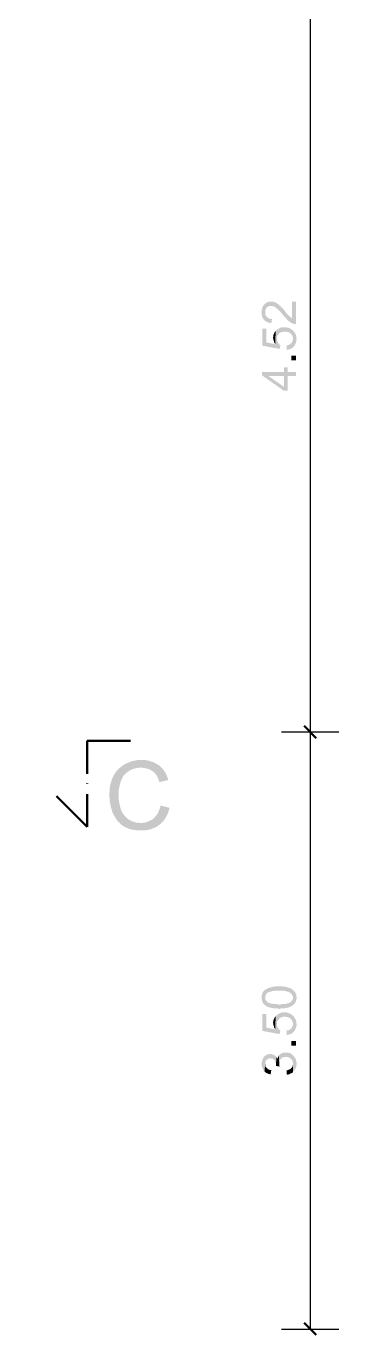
# Model space of a CAD drawing. Header units: millimetres. Extents: x -35.3 to 0.3, y 0.4 to 20.6.
# Drawn here: x -18.341 to -17.619, y 13.999 to 17.019 of the extents above; entities that cross this region are included whole.
import ezdxf

# ---------------------------------------------------------------- set-up
doc = ezdxf.new("R2010")
doc.units = ezdxf.units.MM
doc.linetypes.add('PDF_IMPORT', pattern=[1, 0.8, -0.2])
doc.layers.add('PDF _Geometria', color=7, linetype='Continuous')
doc.layers.add('PDF _Riempimenti solidi', color=7, linetype='Continuous')

msp = doc.modelspace()

# ---------------------------------------------------------------- hatches: boundary and pattern name
at = {"layer": 'PDF _Riempimenti solidi', "transparency": 33554559}
for points in [[(-17.7977, 16.3593), (-17.7977, 16.3543), (-17.7968, 16.3527), (-17.7968, 16.3502), (-17.796, 16.3485), (-17.7952, 16.346), (-17.7943, 16.3443), (-17.7927, 16.3427), (-17.7918, 16.341), (-17.7902, 16.3402), (-17.7893, 16.3385), (-17.7877, 16.3377), (-17.786, 16.3368), (-17.7835, 16.336), (-17.7818, 16.3352), (-17.7793, 16.3343), (-17.7768, 16.3343), (-17.7752, 16.3335), (-17.7735, 16.3435), (-17.776, 16.3435), (-17.7785, 16.3443), (-17.7802, 16.3443), (-17.7818, 16.3452), (-17.7835, 16.3468), (-17.7852, 16.3477), (-17.786, 16.3493), (-17.7877, 16.351), (-17.7885, 16.3527), (-17.7893, 16.3543), (-17.7893, 16.3785), (-17.7927, 16.3752), (-17.7935, 16.3735), (-17.7952, 16.3718), (-17.796, 16.3702), (-17.796, 16.3685), (-17.7968, 16.366), (-17.7977, 16.3643), (-17.7977, 16.3618)], [(-17.7893, 16.3785), (-17.7893, 16.3593), (-17.7893, 16.3627), (-17.7885, 16.3643), (-17.7877, 16.366), (-17.7868, 16.3685), (-17.786, 16.3702), (-17.7852, 16.3702), (-17.7835, 16.371), (-17.7818, 16.3727), (-17.7802, 16.3735), (-17.7727, 16.3735), (-17.7702, 16.3727), (-17.7685, 16.3718), (-17.766, 16.371), (-17.7635, 16.3685), (-17.7618, 16.3677), (-17.761, 16.366), (-17.7593, 16.3652), (-17.7577, 16.3635), (-17.7527, 16.3585), (-17.751, 16.356), (-17.7493, 16.3543), (-17.7477, 16.3518), (-17.741, 16.3452), (-17.7402, 16.3435), (-17.736, 16.3393), (-17.7343, 16.3385), (-17.7327, 16.3368), (-17.731, 16.336), (-17.7293, 16.3343), (-17.7268, 16.3335), (-17.7252, 16.3327), (-17.7227, 16.3318), (-17.7185, 16.3318), (-17.7185, 16.3835), (-17.7277, 16.3835), (-17.7277, 16.3452), (-17.7293, 16.3468), (-17.731, 16.3477), (-17.7327, 16.3493), (-17.7335, 16.3502), (-17.7343, 16.351), (-17.736, 16.3527), (-17.7377, 16.3543), (-17.7393, 16.356), (-17.741, 16.3577), (-17.7427, 16.3602), (-17.7435, 16.361), (-17.7452, 16.3635), (-17.7468, 16.3652), (-17.7502, 16.3685), (-17.7518, 16.3702), (-17.7535, 16.3718), (-17.7543, 16.3735), (-17.756, 16.3743), (-17.7568, 16.3752), (-17.7577, 16.376), (-17.7593, 16.3777), (-17.761, 16.3785), (-17.7627, 16.3802), (-17.7643, 16.381), (-17.766, 16.3818), (-17.7668, 16.3818), (-17.7693, 16.3827), (-17.771, 16.3835), (-17.7802, 16.3835), (-17.7827, 16.3827), (-17.7843, 16.3818), (-17.786, 16.381), (-17.7877, 16.3802)], [(-17.796, 16.321), (-17.796, 16.2818), (-17.756, 16.2743), (-17.7543, 16.2827), (-17.756, 16.2843), (-17.7577, 16.2852), (-17.7585, 16.2868), (-17.7602, 16.2893), (-17.7618, 16.2927), (-17.7618, 16.2977), (-17.7635, 16.3177), (-17.7652, 16.316), (-17.766, 16.2852), (-17.7868, 16.2893), (-17.7868, 16.321)], [(-17.771, 16.3002), (-17.771, 16.2993), (-17.7702, 16.2968), (-17.7702, 16.2952), (-17.7693, 16.2927), (-17.7693, 16.291), (-17.7685, 16.2893), (-17.7668, 16.2868), (-17.766, 16.2852), (-17.7652, 16.316), (-17.766, 16.3143), (-17.7677, 16.3127), (-17.7685, 16.3102), (-17.7693, 16.3085), (-17.7702, 16.3068), (-17.7702, 16.3043), (-17.771, 16.3018)], [(-17.7635, 16.3177), (-17.7618, 16.2977), (-17.7618, 16.3027), (-17.7602, 16.306), (-17.7585, 16.3077), (-17.7577, 16.3093), (-17.7568, 16.3102), (-17.7552, 16.3118), (-17.7527, 16.3127), (-17.751, 16.3135), (-17.7493, 16.3135), (-17.7468, 16.3143), (-17.7418, 16.3143), (-17.7393, 16.3135), (-17.7377, 16.3135), (-17.7352, 16.3127), (-17.7335, 16.3118), (-17.7318, 16.311), (-17.7285, 16.3077), (-17.7277, 16.306), (-17.726, 16.3035), (-17.726, 16.3018), (-17.7252, 16.2993), (-17.7252, 16.2977), (-17.7252, 16.3168), (-17.7268, 16.3185), (-17.7285, 16.3193), (-17.731, 16.321), (-17.7343, 16.3227), (-17.7368, 16.3235), (-17.7385, 16.3235), (-17.741, 16.3243), (-17.751, 16.3243), (-17.7527, 16.3235), (-17.7552, 16.3227), (-17.7568, 16.3218), (-17.7585, 16.321), (-17.7602, 16.3202), (-17.7618, 16.3185)], [(-17.7402, 16.2827), (-17.7393, 16.2718), (-17.7377, 16.2727), (-17.736, 16.2727), (-17.7335, 16.2735), (-17.7318, 16.2743), (-17.7293, 16.2752), (-17.7277, 16.276), (-17.726, 16.2768), (-17.7243, 16.2785), (-17.7235, 16.2802), (-17.7218, 16.281), (-17.721, 16.2827), (-17.7202, 16.2843), (-17.7193, 16.2868), (-17.7185, 16.2885), (-17.7177, 16.291), (-17.7177, 16.2927), (-17.7168, 16.2952), (-17.7168, 16.2977), (-17.7177, 16.3002), (-17.7177, 16.3043), (-17.7185, 16.3068), (-17.7202, 16.3102), (-17.721, 16.3118), (-17.7227, 16.3135), (-17.7235, 16.3152), (-17.7252, 16.3168), (-17.7252, 16.2952), (-17.726, 16.2935), (-17.7268, 16.291), (-17.7277, 16.2893), (-17.7285, 16.2877), (-17.7302, 16.2868), (-17.7318, 16.2852), (-17.7335, 16.2843), (-17.7352, 16.2835), (-17.7377, 16.2827)], [(-17.7185, 16.2477), (-17.7185, 16.2585), (-17.7293, 16.2585), (-17.7293, 16.2477)], [(-17.7968, 16.221), (-17.7968, 16.2135), (-17.746, 16.1777), (-17.7377, 16.1777), (-17.7377, 16.2118), (-17.7185, 16.2118), (-17.7185, 16.221), (-17.7377, 16.221), (-17.7377, 16.2318), (-17.746, 16.2318), (-17.746, 16.1868), (-17.7818, 16.2118)], [(-17.7968, 16.221), (-17.7818, 16.2118), (-17.746, 16.2118), (-17.746, 16.1868), (-17.746, 16.221)], [(-18.0752, 15.3252), (-18.0843, 15.3252), (-18.0885, 15.3243), (-18.0927, 15.3235), (-18.0968, 15.3227), (-18.1093, 15.3177), (-18.1127, 15.316), (-18.1135, 15.316), (-18.1168, 15.3135), (-18.1202, 15.311), (-18.1235, 15.3085), (-18.1268, 15.306), (-18.1302, 15.3027), (-18.1327, 15.2993), (-18.1352, 15.296), (-18.1377, 15.2918), (-18.1402, 15.2877), (-18.1418, 15.2835), (-18.1435, 15.2802), (-18.1443, 15.276), (-18.146, 15.2718), (-18.1468, 15.2677), (-18.1477, 15.2635), (-18.1485, 15.2593), (-18.1485, 15.2543), (-18.1493, 15.2502), (-18.1493, 15.241), (-18.1485, 15.2368), (-18.1485, 15.2318), (-18.1477, 15.2277), (-18.1468, 15.2235), (-18.146, 15.2193), (-18.1452, 15.2152), (-18.1435, 15.211), (-18.1427, 15.2068), (-18.141, 15.2027), (-18.1385, 15.1985), (-18.1368, 15.1943), (-18.1343, 15.191), (-18.1318, 15.1868), (-18.1293, 15.1835), (-18.126, 15.181), (-18.1235, 15.1777), (-18.0768, 15.1802), (-18.0793, 15.1802), (-18.0835, 15.181), (-18.0877, 15.181), (-18.0918, 15.1827), (-18.096, 15.1835), (-18.1002, 15.186), (-18.1068, 15.1893), (-18.1093, 15.1918), (-18.1127, 15.1952), (-18.1152, 15.1985), (-18.1177, 15.2018), (-18.1202, 15.206), (-18.1218, 15.2102), (-18.1218, 15.211), (-18.1235, 15.2143), (-18.1243, 15.2185), (-18.1252, 15.2227), (-18.126, 15.2268), (-18.1268, 15.231), (-18.1277, 15.236), (-18.1277, 15.2543), (-18.1268, 15.2585), (-18.126, 15.2627), (-18.1252, 15.2668), (-18.1243, 15.271), (-18.1227, 15.2752), (-18.1218, 15.2785), (-18.1193, 15.2827), (-18.1177, 15.2868), (-18.1152, 15.2902), (-18.1093, 15.296), (-18.106, 15.2985), (-18.1043, 15.2993), (-18.101, 15.3018), (-18.0968, 15.3035), (-18.0935, 15.3052), (-18.0893, 15.306), (-18.0843, 15.3068), (-18.0802, 15.3077), (-18.0285, 15.3077), (-18.0318, 15.311), (-18.0352, 15.3135), (-18.0377, 15.3152), (-18.041, 15.3168), (-18.0452, 15.3193), (-18.0485, 15.321), (-18.0527, 15.3218), (-18.0568, 15.3235), (-18.061, 15.3243), (-18.0652, 15.3252), (-18.0702, 15.3252)], [(-18.0285, 15.3077), (-18.0752, 15.3077), (-18.0735, 15.3077), (-18.0685, 15.3068), (-18.0643, 15.306), (-18.0602, 15.3052), (-18.056, 15.3035), (-18.0527, 15.3018), (-18.0493, 15.2993), (-18.046, 15.2977), (-18.0435, 15.2943), (-18.041, 15.291), (-18.0385, 15.2877), (-18.0368, 15.2835), (-18.0352, 15.2793), (-18.0335, 15.2743), (-18.0127, 15.2793), (-18.0135, 15.2818), (-18.0152, 15.286), (-18.0168, 15.2902), (-18.0185, 15.2943), (-18.021, 15.2977), (-18.0235, 15.3018), (-18.026, 15.3052)], [(-18.031, 15.2202), (-18.0318, 15.2152), (-18.0335, 15.211), (-18.0352, 15.2068), (-18.0368, 15.2027), (-18.0443, 15.1927), (-18.0477, 15.1902), (-18.0485, 15.1893), (-18.0518, 15.1868), (-18.056, 15.1852), (-18.0593, 15.1835), (-18.0635, 15.1818), (-18.0677, 15.181), (-18.0727, 15.1802), (-18.0768, 15.1802), (-18.1235, 15.1777), (-18.1168, 15.1727), (-18.1135, 15.171), (-18.1102, 15.1693), (-18.106, 15.1677), (-18.1027, 15.166), (-18.0985, 15.1652), (-18.0943, 15.1643), (-18.0893, 15.1635), (-18.0852, 15.1627), (-18.0693, 15.1627), (-18.0643, 15.1635), (-18.0602, 15.1635), (-18.056, 15.1652), (-18.0518, 15.166), (-18.0477, 15.1677), (-18.0443, 15.1693), (-18.0402, 15.171), (-18.0368, 15.1735), (-18.0335, 15.176), (-18.031, 15.1777), (-18.0285, 15.181), (-18.0252, 15.1835), (-18.0227, 15.1868), (-18.0202, 15.1902), (-18.0185, 15.1935), (-18.016, 15.1977), (-18.0143, 15.2018), (-18.0127, 15.206), (-18.011, 15.2102), (-18.0102, 15.2152)], [(-17.7977, 14.7768), (-17.7977, 14.7743), (-17.7968, 14.7727), (-17.7968, 14.7702), (-17.796, 14.7685), (-17.7952, 14.766), (-17.7943, 14.7643), (-17.7927, 14.7627), (-17.791, 14.761), (-17.7893, 14.7593), (-17.7893, 14.7802), (-17.7868, 14.7852), (-17.7835, 14.7885), (-17.7827, 14.7885), (-17.7818, 14.7893), (-17.7802, 14.7902), (-17.7785, 14.7902), (-17.7768, 14.791), (-17.7752, 14.791), (-17.7735, 14.7918), (-17.771, 14.7918), (-17.7685, 14.7927), (-17.7452, 14.7927), (-17.7435, 14.7918), (-17.741, 14.7918), (-17.7393, 14.791), (-17.7368, 14.791), (-17.7352, 14.7902), (-17.7343, 14.7893), (-17.7327, 14.7893), (-17.7318, 14.7885), (-17.731, 14.7877), (-17.7293, 14.786), (-17.7277, 14.7843), (-17.7268, 14.7827), (-17.726, 14.781), (-17.7252, 14.7793), (-17.7252, 14.7768), (-17.7243, 14.7602), (-17.7218, 14.7627), (-17.7202, 14.7643), (-17.7193, 14.7668), (-17.7185, 14.7685), (-17.7177, 14.7702), (-17.7177, 14.7727), (-17.7168, 14.7743), (-17.7168, 14.7777), (-17.7177, 14.7793), (-17.7177, 14.7843), (-17.7185, 14.786), (-17.7193, 14.7877), (-17.721, 14.7902), (-17.7218, 14.791), (-17.7218, 14.7918), (-17.7235, 14.7935), (-17.7252, 14.7943), (-17.7268, 14.796), (-17.7285, 14.7968), (-17.731, 14.7985), (-17.7327, 14.7993), (-17.7352, 14.8002), (-17.7368, 14.8002), (-17.7393, 14.801), (-17.741, 14.8018), (-17.7452, 14.8018), (-17.7477, 14.8027), (-17.766, 14.8027), (-17.7685, 14.8018), (-17.7727, 14.8018), (-17.7743, 14.801), (-17.776, 14.801), (-17.7777, 14.8002), (-17.7802, 14.7993), (-17.7818, 14.7993), (-17.7843, 14.7977), (-17.786, 14.7968), (-17.7877, 14.796), (-17.7893, 14.7952), (-17.7943, 14.7902), (-17.7952, 14.7885), (-17.7952, 14.7877), (-17.796, 14.786), (-17.7968, 14.7835), (-17.7968, 14.7818), (-17.7977, 14.7793)], [(-17.7893, 14.7593), (-17.7877, 14.7585), (-17.786, 14.7568), (-17.7843, 14.756), (-17.7818, 14.7552), (-17.7802, 14.7543), (-17.7793, 14.7543), (-17.7777, 14.7535), (-17.776, 14.7535), (-17.7735, 14.7527), (-17.7718, 14.7527), (-17.7693, 14.7518), (-17.7602, 14.7518), (-17.7577, 14.751), (-17.756, 14.751), (-17.7535, 14.7518), (-17.7452, 14.7518), (-17.7435, 14.7527), (-17.741, 14.7527), (-17.7385, 14.7535), (-17.7368, 14.7535), (-17.7352, 14.7543), (-17.7327, 14.7552), (-17.7293, 14.7568), (-17.7277, 14.7577), (-17.7268, 14.7585), (-17.7252, 14.7593), (-17.7243, 14.7602), (-17.7252, 14.7768), (-17.7252, 14.7743), (-17.726, 14.7727), (-17.7268, 14.771), (-17.7285, 14.7693), (-17.7293, 14.7677), (-17.7318, 14.766), (-17.7327, 14.7652), (-17.7343, 14.7643), (-17.736, 14.7635), (-17.7377, 14.7635), (-17.7393, 14.7627), (-17.741, 14.7627), (-17.7435, 14.7618), (-17.751, 14.7618), (-17.7543, 14.761), (-17.7593, 14.761), (-17.7618, 14.7618), (-17.7702, 14.7618), (-17.7718, 14.7627), (-17.7743, 14.7627), (-17.776, 14.7635), (-17.7785, 14.7635), (-17.7802, 14.7643), (-17.781, 14.7652), (-17.7827, 14.7652), (-17.7843, 14.766), (-17.7852, 14.7677), (-17.7885, 14.771), (-17.7893, 14.7727), (-17.7893, 14.7768)], [(-17.7635, 14.736), (-17.7618, 14.716), (-17.7618, 14.721), (-17.761, 14.7227), (-17.7602, 14.7243), (-17.7585, 14.726), (-17.7577, 14.7277), (-17.7568, 14.7285), (-17.7552, 14.7302), (-17.7527, 14.731), (-17.751, 14.7318), (-17.7493, 14.7318), (-17.7468, 14.7327), (-17.7418, 14.7327), (-17.7393, 14.7318), (-17.7377, 14.7318), (-17.7352, 14.731), (-17.7335, 14.7302), (-17.7318, 14.7293), (-17.7285, 14.726), (-17.7277, 14.7243), (-17.726, 14.7218), (-17.726, 14.7202), (-17.7252, 14.7177), (-17.7252, 14.716), (-17.7252, 14.7352), (-17.7268, 14.7368), (-17.7285, 14.7377), (-17.731, 14.7393), (-17.7327, 14.7402), (-17.7343, 14.741), (-17.7368, 14.7418), (-17.7385, 14.7418), (-17.741, 14.7427), (-17.751, 14.7427), (-17.7527, 14.7418), (-17.7552, 14.741), (-17.7585, 14.7393), (-17.7602, 14.7385), (-17.7618, 14.7368)], [(-17.796, 14.7393), (-17.796, 14.7002), (-17.756, 14.6927), (-17.7543, 14.701), (-17.756, 14.7027), (-17.7577, 14.7035), (-17.7585, 14.7052), (-17.7602, 14.7077), (-17.7618, 14.711), (-17.7618, 14.716), (-17.7635, 14.736), (-17.7652, 14.7343), (-17.766, 14.7035), (-17.7868, 14.7077), (-17.7868, 14.7393)], [(-17.771, 14.7185), (-17.771, 14.7177), (-17.7702, 14.7152), (-17.7702, 14.7135), (-17.7693, 14.711), (-17.7693, 14.7093), (-17.7685, 14.7077), (-17.7668, 14.7052), (-17.766, 14.7035), (-17.7652, 14.7343), (-17.766, 14.7327), (-17.7677, 14.731), (-17.7685, 14.7285), (-17.7693, 14.7268), (-17.7702, 14.7252), (-17.7702, 14.7227), (-17.771, 14.7202)], [(-17.7402, 14.701), (-17.7393, 14.6902), (-17.7377, 14.691), (-17.736, 14.691), (-17.7335, 14.6918), (-17.7318, 14.6927), (-17.7293, 14.6935), (-17.7277, 14.6943), (-17.726, 14.6952), (-17.7243, 14.6968), (-17.7235, 14.6985), (-17.7218, 14.6993), (-17.721, 14.701), (-17.7202, 14.7027), (-17.7193, 14.7052), (-17.7185, 14.7068), (-17.7177, 14.7093), (-17.7177, 14.711), (-17.7168, 14.7135), (-17.7168, 14.716), (-17.7177, 14.7185), (-17.7177, 14.7227), (-17.7185, 14.7252), (-17.7202, 14.7285), (-17.721, 14.7302), (-17.7227, 14.7318), (-17.7235, 14.7335), (-17.7252, 14.7352), (-17.7252, 14.7135), (-17.726, 14.7118), (-17.7268, 14.7093), (-17.7277, 14.7077), (-17.7285, 14.706), (-17.7302, 14.7052), (-17.7318, 14.7035), (-17.7335, 14.7027), (-17.7352, 14.7018), (-17.7377, 14.701)], [(-17.7185, 14.666), (-17.7185, 14.6768), (-17.7293, 14.6768), (-17.7293, 14.666)], [(-17.7977, 14.6235), (-17.7977, 14.6193), (-17.7968, 14.6177), (-17.796, 14.6152), (-17.7952, 14.6135), (-17.7943, 14.611), (-17.7935, 14.6093), (-17.7918, 14.6077), (-17.791, 14.606), (-17.7893, 14.6235), (-17.7893, 14.6277), (-17.7885, 14.6293), (-17.7877, 14.6318), (-17.786, 14.6335), (-17.7852, 14.6343), (-17.7818, 14.636), (-17.7793, 14.6368), (-17.776, 14.6368), (-17.7743, 14.636), (-17.7718, 14.636), (-17.7702, 14.6343), (-17.7685, 14.6335), (-17.7677, 14.6318), (-17.7668, 14.631), (-17.766, 14.6293), (-17.7652, 14.6268), (-17.7643, 14.6252), (-17.7643, 14.621), (-17.7635, 14.6393), (-17.7643, 14.641), (-17.766, 14.6427), (-17.7677, 14.6435), (-17.7685, 14.6443), (-17.771, 14.6452), (-17.7727, 14.646), (-17.7752, 14.6468), (-17.7793, 14.6468), (-17.781, 14.646), (-17.7835, 14.646), (-17.7852, 14.6452), (-17.7877, 14.6435), (-17.7893, 14.6427), (-17.7927, 14.6393), (-17.7935, 14.6377), (-17.7952, 14.6352), (-17.7952, 14.6343), (-17.796, 14.6318), (-17.7968, 14.6302), (-17.7968, 14.6277), (-17.7977, 14.626)], [(-17.791, 14.606), (-17.7893, 14.6052), (-17.7877, 14.6035), (-17.786, 14.6027), (-17.7835, 14.6018), (-17.7818, 14.601), (-17.7793, 14.6002), (-17.7768, 14.6002), (-17.7752, 14.6093), (-17.7768, 14.6102), (-17.7793, 14.6102), (-17.781, 14.611), (-17.7827, 14.6118), (-17.7843, 14.6135), (-17.786, 14.6143), (-17.7868, 14.616), (-17.7885, 14.6177), (-17.7893, 14.6193), (-17.7893, 14.6235)], [(-17.7643, 14.6193), (-17.756, 14.6177), (-17.756, 14.6185), (-17.7568, 14.621), (-17.7568, 14.6252), (-17.7577, 14.6435), (-17.7585, 14.6418), (-17.7593, 14.6402), (-17.7602, 14.6377), (-17.761, 14.636), (-17.7618, 14.6377), (-17.7635, 14.6393), (-17.7643, 14.621)], [(-17.7577, 14.6435), (-17.7568, 14.6252), (-17.7568, 14.6285), (-17.756, 14.631), (-17.7552, 14.6327), (-17.7543, 14.6343), (-17.7527, 14.636), (-17.7518, 14.6368), (-17.7502, 14.6385), (-17.7477, 14.6393), (-17.746, 14.6393), (-17.7435, 14.6402), (-17.7393, 14.6402), (-17.7368, 14.6393), (-17.7352, 14.6393), (-17.7335, 14.6385), (-17.7318, 14.6368), (-17.7302, 14.636), (-17.7285, 14.6343), (-17.7268, 14.6318), (-17.726, 14.6302), (-17.726, 14.6285), (-17.7252, 14.626), (-17.7252, 14.6052), (-17.721, 14.6093), (-17.7202, 14.611), (-17.7193, 14.6135), (-17.7177, 14.6168), (-17.7177, 14.6193), (-17.7168, 14.6218), (-17.7168, 14.626), (-17.7177, 14.6277), (-17.7177, 14.6302), (-17.7185, 14.6318), (-17.7185, 14.6343), (-17.7193, 14.636), (-17.7202, 14.6377), (-17.7218, 14.6393), (-17.7227, 14.641), (-17.7243, 14.6427), (-17.7243, 14.6435), (-17.726, 14.6443), (-17.7293, 14.6477), (-17.731, 14.6485), (-17.7335, 14.6493), (-17.7352, 14.6493), (-17.7377, 14.6502), (-17.7468, 14.6502), (-17.7493, 14.6493), (-17.751, 14.6485), (-17.7527, 14.6477), (-17.7543, 14.6468), (-17.756, 14.6452)], [(-17.7402, 14.6085), (-17.7393, 14.5993), (-17.736, 14.5993), (-17.7335, 14.6002), (-17.7318, 14.601), (-17.7302, 14.6018), (-17.7285, 14.6027), (-17.726, 14.6035), (-17.7252, 14.6052), (-17.7252, 14.6243), (-17.7252, 14.6218), (-17.726, 14.6202), (-17.726, 14.6177), (-17.7277, 14.616), (-17.7285, 14.6143), (-17.7293, 14.6143), (-17.7302, 14.6127), (-17.7318, 14.6118), (-17.7335, 14.611), (-17.736, 14.6102), (-17.7377, 14.6093)]]:
    msp.add_hatch(color=256, dxfattribs=at).paths.add_polyline_path(points)

# ---------------------------------------------------------------- linework, layer by layer
at = {"layer": 'PDF _Geometria', "lineweight": 25}
for points in [[(-17.6852, 17.5327), (-17.6852, 17.4668), (-17.6852, 17.1718), (-17.6852, 17.1052), (-17.6852, 15.3902), (-17.6852, 15.3243), (-17.6852, 14.0118)], [(-17.7518, 15.3902), (-17.6193, 15.3902)], [(-17.7518, 14.0118), (-17.6193, 14.0118)]]:
    msp.add_lwpolyline(points, dxfattribs=at)
at = {"layer": 'PDF _Geometria', "lineweight": 50}
for points in [[(-17.6993, 15.4043), (-17.6718, 15.376)], [(-18.2002, 15.3693), (-18.2002, 15.2935)], [(-18.2002, 15.2702), (-18.2002, 15.271)], [(-17.6993, 14.026), (-17.6718, 13.9985)]]:
    msp.add_lwpolyline(points, dxfattribs=at)
at = {"layer": 'PDF _Geometria', "linetype": 'PDF_IMPORT', "lineweight": 50, "ltscale": 0.0725}
msp.add_lwpolyline([(-18.2002, 15.3693), (-18.0077, 15.3693)], dxfattribs=at)
at = {"layer": 'PDF _Geometria', "linetype": 'PDF_IMPORT', "lineweight": 50, "ltscale": 0.076016}
msp.add_lwpolyline([(-18.2002, 15.2468), (-18.2002, 15.171), (-18.341, 15.3118)], dxfattribs=at)

doc.saveas('drawing.dxf')
